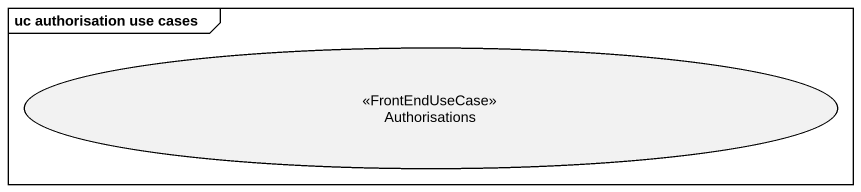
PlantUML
@startuml
mainframe uc authorisation use cases
usecase Authorisations <<FrontEndUseCase>>
@enduml
